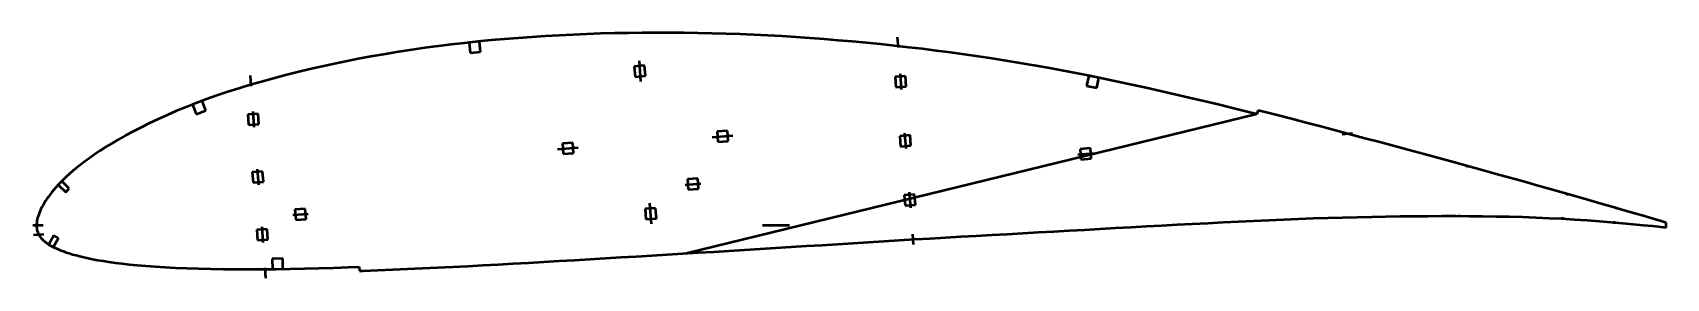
# Model space of a CAD drawing. Header units: metres. Extents: x -236 to 394, y -20 to 74.
import ezdxf

# ---------------------------------------------------------------- set-up
doc = ezdxf.new("R2010")
doc.units = ezdxf.units.M
for name, color, linetype, lineweight in [('FoilLayer', 1, 'Continuous', 50), ('StringerLayer', 1, 'Continuous', 50), ('SubLayer', 1, 'Continuous', 50)]:
    doc.layers.add(name, color=color, linetype=linetype, lineweight=lineweight)

msp = doc.modelspace()

# ---------------------------------------------------------------- linework, layer by layer
at = {"layer": 'FoilLayer'}
for p, q in [((-74.82, 69.52), (-79.92, 68.88)), ((-69.7, 70.11), (-74.82, 69.52)), ((-64.57, 70.66), (-69.7, 70.11)), ((-59.42, 71.16), (-64.57, 70.66)), ((-54.24, 71.61), (-59.42, 71.16)), ((-49.02, 72.03), (-54.24, 71.61)), ((-43.76, 72.4), (-49.02, 72.03)), ((-38.48, 72.74), (-43.76, 72.4)), ((-33.18, 73.04), (-38.48, 72.74)), ((-27.87, 73.3), (-33.18, 73.04)), ((-22.55, 73.52), (-27.87, 73.3)), ((-17.22, 73.71), (-22.55, 73.52)), ((-11.87, 73.85), (-17.22, 73.71)), ((-6.52, 73.96), (-11.87, 73.85)), ((-1.16, 74.03), (-6.52, 73.96)), ((4.2, 74.07), (-1.16, 74.03)), ((9.56, 74.07), (4.2, 74.07)), ((14.93, 74.02), (9.56, 74.07)), ((20.3, 73.94), (14.93, 74.02)), ((25.67, 73.83), (20.3, 73.94)), ((31.05, 73.67), (25.67, 73.83)), ((36.44, 73.48), (31.05, 73.67)), ((41.84, 73.25), (36.44, 73.48)), ((47.24, 72.98), (41.84, 73.25)), ((52.65, 72.68), (47.24, 72.98)), ((58.07, 72.34), (52.65, 72.68)), ((63.5, 71.97), (58.07, 72.34)), ((68.94, 71.57), (63.5, 71.97)), ((74.37, 71.13), (68.94, 71.57)), ((79.82, 70.65), (74.37, 71.13)), ((85.25, 70.15), (79.82, 70.65)), ((90.69, 69.61), (85.25, 70.15)), ((96.11, 69.04), (90.69, 69.61)), ((-114.97, 63.14), (-119.83, 62.15)), ((-110.06, 64.09), (-114.97, 63.14)), ((-105.11, 65), (-110.06, 64.09)), ((-100.13, 65.86), (-105.11, 65)), ((-95.11, 66.69), (-100.13, 65.86)), ((-90.07, 67.46), (-95.11, 66.69)), ((-85.01, 68.19), (-90.07, 67.46)), ((-79.92, 68.88), (-85.01, 68.19)), ((101.52, 68.44), (96.11, 69.04)), ((106.92, 67.81), (101.52, 68.44)), ((112.31, 67.14), (106.92, 67.81)), ((117.7, 66.43), (112.31, 67.14)), ((123.08, 65.69), (117.7, 66.43)), ((128.46, 64.92), (123.08, 65.69)), ((133.83, 64.11), (128.46, 64.92)), ((139.2, 63.27), (133.83, 64.11)), ((144.56, 62.39), (139.2, 63.27)), ((-138.8, 57.7), (-143.42, 56.48)), ((-134.13, 58.88), (-138.8, 57.7)), ((-129.42, 60.02), (-134.13, 58.88)), ((-124.65, 61.11), (-129.42, 60.02)), ((-119.83, 62.15), (-124.65, 61.11)), ((149.92, 61.47), (144.56, 62.39)), ((155.28, 60.52), (149.92, 61.47)), ((160.65, 59.52), (155.28, 60.52)), ((166.04, 58.5), (160.65, 59.52)), ((171.43, 57.43), (166.04, 58.5)), ((176.83, 56.34), (171.43, 57.43)), ((-161.02, 51.27), (-165.17, 49.87)), ((-156.77, 52.63), (-161.02, 51.27)), ((-152.43, 53.94), (-156.77, 52.63)), ((-147.97, 55.22), (-152.43, 53.94)), ((-143.42, 56.48), (-147.97, 55.22)), ((182.25, 55.2), (176.83, 56.34)), ((187.69, 54.03), (182.25, 55.2)), ((193.17, 52.81), (187.69, 54.03)), ((198.68, 51.57), (193.17, 52.81)), ((204.23, 50.3), (198.68, 51.57)), ((-177.01, 45.46), (-180.75, 43.93)), ((-173.16, 46.97), (-177.01, 45.46)), ((-169.21, 48.44), (-173.16, 46.97)), ((-165.17, 49.87), (-169.21, 48.44)), ((209.79, 49.01), (204.23, 50.3)), ((215.35, 47.7), (209.79, 49.01)), ((220.92, 46.38), (215.35, 47.7)), ((226.49, 45.02), (220.92, 46.38)), ((232.06, 43.64), (226.49, 45.02)), ((236.25, 44.14), (235.89, 42.69)), ((238.02, 43.7), (236.25, 44.14)), ((-191.24, 39.21), (-194.46, 37.62)), ((-187.87, 40.8), (-191.24, 39.21)), ((-184.37, 42.37), (-187.87, 40.8)), ((-180.75, 43.93), (-184.37, 42.37)), ((235.89, 42.69), (15.75, -10.89)), ((235.89, 42.69), (232.06, 43.64)), ((243.63, 42.28), (238.02, 43.7)), ((249.25, 40.85), (243.63, 42.28)), ((254.87, 39.4), (249.25, 40.85)), ((260.51, 37.93), (254.87, 39.4)), ((266.17, 36.43), (260.51, 37.93)), ((-203.17, 32.96), (-205.73, 31.46)), ((-200.43, 34.49), (-203.17, 32.96)), ((-197.53, 36.04), (-200.43, 34.49)), ((-194.46, 37.62), (-197.53, 36.04)), ((271.85, 34.92), (266.17, 36.43)), ((277.54, 33.4), (271.85, 34.92)), ((283.23, 31.88), (277.54, 33.4)), ((288.92, 30.34), (283.23, 31.88)), ((-214.38, 25.81), (-216.17, 24.5)), ((-212.44, 27.16), (-214.38, 25.81)), ((-210.36, 28.55), (-212.44, 27.16)), ((-208.12, 29.99), (-210.36, 28.55)), ((-205.73, 31.46), (-208.12, 29.99)), ((294.62, 28.8), (288.92, 30.34)), ((300.31, 27.25), (294.62, 28.8)), ((305.98, 25.71), (300.31, 27.25)), ((311.62, 24.17), (305.98, 25.71)), ((-222.07, 19.71), (-223.27, 18.6)), ((-220.76, 20.85), (-222.07, 19.71)), ((-219.35, 22.03), (-220.76, 20.85)), ((-217.82, 23.24), (-219.35, 22.03)), ((-216.17, 24.5), (-217.82, 23.24)), ((317.2, 22.64), (311.62, 24.17)), ((322.7, 21.14), (317.2, 22.64)), ((328.1, 19.66), (322.7, 21.14)), ((333.43, 18.19), (328.1, 19.66)), ((-228.82, 12.68), (-229.52, 11.79)), ((-228.07, 13.59), (-228.82, 12.68)), ((-227.26, 14.53), (-228.07, 13.59)), ((-226.37, 15.5), (-227.26, 14.53)), ((-225.42, 16.5), (-226.37, 15.5)), ((-224.39, 17.53), (-225.42, 16.5)), ((-223.27, 18.6), (-224.39, 17.53)), ((338.67, 16.73), (333.43, 18.19)), ((343.83, 15.26), (338.67, 16.73)), ((348.93, 13.82), (343.83, 15.26)), ((353.96, 12.43), (348.93, 13.82)), ((-232.67, 6.94), (-233.04, 6.22)), ((-232.24, 7.7), (-232.67, 6.94)), ((-231.78, 8.48), (-232.24, 7.7)), ((-231.29, 9.28), (-231.78, 8.48)), ((-230.75, 10.09), (-231.29, 9.28)), ((-230.16, 10.93), (-230.75, 10.09)), ((-229.52, 11.79), (-230.16, 10.93)), ((358.94, 11.02), (353.96, 12.43)), ((363.86, 9.6), (358.94, 11.02)), ((368.65, 8.23), (363.86, 9.6)), ((373.22, 6.9), (368.65, 8.23)), ((377.54, 5.66), (373.22, 6.9)), ((-234.73, 0.42), (-234.75, -0.18)), ((-234.68, 1.01), (-234.73, 0.42)), ((-234.6, 1.6), (-234.68, 1.01)), ((-234.49, 2.22), (-234.6, 1.6)), ((-234.34, 2.85), (-234.49, 2.22)), ((-234.16, 3.47), (-234.34, 2.85)), ((-233.93, 4.12), (-234.16, 3.47)), ((-233.67, 4.82), (-233.93, 4.12)), ((-233.37, 5.53), (-233.67, 4.82)), ((-233.04, 6.22), (-233.37, 5.53)), ((199.18, -0.13), (205.11, 0.18)), ((205.11, 0.18), (211.05, 0.48)), ((211.05, 0.48), (216.98, 0.78)), ((216.98, 0.78), (222.89, 1.09)), ((222.89, 1.09), (228.75, 1.38)), ((228.75, 1.38), (234.59, 1.66)), ((234.59, 1.66), (240.4, 1.92)), ((240.4, 1.92), (246.19, 2.16)), ((246.19, 2.16), (251.92, 2.4)), ((251.92, 2.4), (257.61, 2.61)), ((257.61, 2.61), (263.27, 2.79)), ((263.27, 2.79), (268.92, 2.95)), ((268.92, 2.95), (274.56, 3.09)), ((274.56, 3.09), (280.15, 3.23)), ((280.15, 3.23), (285.64, 3.36)), ((285.64, 3.36), (291.04, 3.44)), ((291.04, 3.44), (296.42, 3.47)), ((296.42, 3.47), (301.81, 3.49)), ((301.81, 3.49), (307.15, 3.52)), ((307.15, 3.52), (312.42, 3.51)), ((312.42, 3.51), (317.68, 3.45)), ((317.68, 3.45), (322.92, 3.38)), ((322.92, 3.38), (328.11, 3.35)), ((328.11, 3.35), (333.23, 3.27)), ((333.23, 3.27), (338.32, 3.12)), ((338.32, 3.12), (343.45, 2.92)), ((343.45, 2.92), (348.54, 2.73)), ((348.54, 2.73), (353.5, 2.51)), ((353.5, 2.51), (358.37, 2.21)), ((358.37, 2.21), (363.2, 1.87)), ((363.2, 1.87), (367.93, 1.5)), ((367.93, 1.5), (372.49, 1.14)), ((372.49, 1.14), (376.84, 0.76)), ((376.84, 0.76), (380.95, 0.38)), ((381.57, 4.51), (377.54, 5.66)), ((380.95, 0.38), (384.8, 0.02)), ((385.27, 3.42), (381.57, 4.51)), ((384.8, 0.02), (388.38, -0.34)), ((388.66, 2.4), (385.27, 3.42)), ((391.8, 1.49), (388.66, 2.4)), ((393.75, 0.89), (391.8, 1.49)), ((393.71, -0.91), (393.75, 0.89)), ((-234.75, -0.18), (-234.74, -0.69)), ((-234.74, -0.69), (-234.7, -1.22)), ((-234.7, -1.22), (-234.61, -1.74)), ((-234.61, -1.74), (-234.48, -2.27)), ((-234.48, -2.27), (-234.29, -2.8)), ((-234.29, -2.8), (-234.06, -3.33)), ((-234.06, -3.33), (-233.78, -3.85)), ((-233.78, -3.85), (-233.45, -4.37)), ((-233.45, -4.37), (-233.08, -4.87)), ((-233.08, -4.87), (-232.64, -5.37)), ((-232.64, -5.37), (-232.15, -5.86)), ((-232.15, -5.86), (-231.62, -6.33)), ((86.02, -6.55), (91.98, -6.19)), ((91.98, -6.19), (97.93, -5.83)), ((97.93, -5.83), (103.88, -5.48)), ((103.88, -5.48), (109.82, -5.13)), ((109.82, -5.13), (115.76, -4.78)), ((115.76, -4.78), (121.7, -4.44)), ((121.7, -4.44), (127.65, -4.11)), ((127.65, -4.11), (133.62, -3.78)), ((133.62, -3.78), (139.59, -3.45)), ((139.59, -3.45), (145.56, -3.11)), ((145.56, -3.11), (151.53, -2.77)), ((151.53, -2.77), (157.5, -2.43)), ((157.5, -2.43), (163.46, -2.09)), ((163.46, -2.09), (169.43, -1.77)), ((169.43, -1.77), (175.4, -1.44)), ((175.4, -1.44), (181.36, -1.11)), ((181.36, -1.11), (187.31, -0.77)), ((187.31, -0.77), (193.25, -0.44)), ((193.25, -0.44), (199.18, -0.13)), ((388.38, -0.34), (391.67, -0.68)), ((391.67, -0.68), (393.71, -0.91)), ((-231.62, -6.33), (-231.03, -6.8)), ((-231.03, -6.8), (-230.4, -7.26)), ((-230.4, -7.26), (-229.72, -7.69)), ((-229.72, -7.69), (-228.99, -8.12)), ((-228.99, -8.12), (-228.19, -8.53)), ((-228.19, -8.53), (-227.34, -8.93)), ((-227.34, -8.93), (-226.43, -9.33)), ((-226.43, -9.33), (-225.45, -9.72)), ((-225.45, -9.72), (-224.41, -10.1)), ((-224.41, -10.1), (-223.3, -10.49)), ((-223.3, -10.49), (-222.12, -10.87)), ((-222.12, -10.87), (-220.87, -11.26)), ((-220.87, -11.26), (-219.53, -11.63)), ((-219.53, -11.63), (-218.1, -12)), ((-218.1, -12), (-216.56, -12.37)), ((-216.56, -12.37), (-214.9, -12.73)), ((-15.4, -12.76), (-9.44, -12.4)), ((-9.44, -12.4), (-3.47, -12.04)), ((-3.47, -12.04), (2.5, -11.69)), ((2.5, -11.69), (8.46, -11.33)), ((8.46, -11.33), (14.43, -10.97)), ((14.43, -10.97), (20.4, -10.61)), ((20.4, -10.61), (26.37, -10.24)), ((26.37, -10.24), (32.34, -9.88)), ((32.34, -9.88), (38.31, -9.51)), ((38.31, -9.51), (44.28, -9.15)), ((44.28, -9.15), (50.25, -8.78)), ((50.25, -8.78), (56.22, -8.42)), ((56.22, -8.42), (62.19, -8.04)), ((62.19, -8.04), (68.15, -7.67)), ((68.15, -7.67), (74.11, -7.29)), ((74.11, -7.29), (80.07, -6.92)), ((80.07, -6.92), (86.02, -6.55)), ((-214.9, -12.73), (-213.12, -13.09)), ((-213.12, -13.09), (-211.19, -13.46)), ((-211.19, -13.46), (-209.12, -13.82)), ((-209.12, -13.82), (-206.88, -14.17)), ((-206.88, -14.17), (-204.47, -14.51)), ((-204.47, -14.51), (-201.85, -14.83)), ((-201.85, -14.83), (-199, -15.14)), ((-199, -15.14), (-195.91, -15.43)), ((-195.91, -15.43), (-192.57, -15.71)), ((-192.57, -15.71), (-188.99, -15.97)), ((-188.99, -15.97), (-185.17, -16.21)), ((-185.17, -16.21), (-181.11, -16.41)), ((-181.11, -16.41), (-176.8, -16.58)), ((-176.8, -16.58), (-172.28, -16.72)), ((-172.28, -16.72), (-167.57, -16.84)), ((-167.57, -16.84), (-162.72, -16.93)), ((-162.72, -16.93), (-157.76, -17)), ((-157.76, -17), (-152.71, -17.02)), ((-152.71, -17.02), (-147.56, -17)), ((-147.56, -17), (-142.29, -16.93)), ((-142.29, -16.93), (-136.91, -16.84)), ((-136.91, -16.84), (-131.45, -16.72)), ((-131.45, -16.72), (-125.91, -16.58)), ((-125.91, -16.58), (-120.3, -16.41)), ((-120.3, -16.41), (-114.62, -16.24)), ((-114.62, -16.24), (-110.3, -16.1)), ((-110.3, -16.1), (-110.25, -17.6)), ((-110.25, -17.6), (-108.86, -17.55)), ((-108.86, -17.55), (-103.14, -17.35)), ((-103.14, -17.35), (-97.41, -17.13)), ((-97.41, -17.13), (-91.66, -16.89)), ((-91.66, -16.89), (-85.88, -16.63)), ((-85.88, -16.63), (-80.08, -16.36)), ((-80.08, -16.36), (-74.25, -16.08)), ((-74.25, -16.08), (-68.43, -15.8)), ((-68.43, -15.8), (-62.61, -15.49)), ((-62.61, -15.49), (-56.78, -15.17)), ((-56.78, -15.17), (-50.92, -14.84)), ((-50.92, -14.84), (-45.04, -14.5)), ((-45.04, -14.5), (-39.13, -14.16)), ((-39.13, -14.16), (-33.22, -13.82)), ((-33.22, -13.82), (-27.29, -13.47)), ((-27.29, -13.47), (-21.35, -13.12)), ((-21.35, -13.12), (-15.4, -12.76))]:
    msp.add_line(p, q, dxfattribs=at)
at = {"layer": 'StringerLayer'}
for p, q in [((-64, 70.72), (-67.98, 70.3)), ((-67.98, 70.3), (-67.55, 66.32)), ((-63.58, 66.75), (-64, 70.72)), ((-67.55, 66.32), (-63.58, 66.75)), ((170.99, 57.52), (170.19, 53.6)), ((174.91, 56.73), (170.99, 57.52)), ((174.11, 52.81), (174.91, 56.73)), ((170.19, 53.6), (174.11, 52.81)), ((-170.85, 47.83), (-174.6, 46.43)), ((-174.6, 46.43), (-173.2, 42.68)), ((-169.45, 44.08), (-170.85, 47.83)), ((-173.2, 42.68), (-169.45, 44.08)), ((-225.02, 16.91), (-226.4, 15.46)), ((-226.4, 15.46), (-223.51, 12.7)), ((-222.13, 14.15), (-225.02, 16.91)), ((-223.51, 12.7), (-222.13, 14.15)), ((-228.07, -4.03), (-230.07, -7.49)), ((-228.33, -8.49), (-226.34, -5.03)), ((-226.34, -5.03), (-228.07, -4.03)), ((-230.07, -7.49), (-228.33, -8.49)), ((-139.84, -12.89), (-143.84, -12.96)), ((-143.84, -12.96), (-143.78, -16.96)), ((-143.78, -16.96), (-139.78, -16.89)), ((-139.78, -16.89), (-139.84, -12.89))]:
    msp.add_line(p, q, dxfattribs=at)
at = {"layer": 'SubLayer'}
for p, q in [((97.17, 72.41), (97.48, 68.42)), ((-2.42, 63.26), (-1.8, 55.28)), ((-152.42, 57.54), (-152.11, 53.55)), ((-0.27, 61.42), (-4.26, 61.11)), ((-4.26, 61.11), (-3.95, 57.13)), ((-3.95, 57.13), (0.04, 57.43)), ((0.04, 57.43), (-0.27, 61.42)), ((100.34, 57.38), (96.35, 57.07)), ((96.35, 57.07), (96.66, 53.08)), ((98.27, 58.22), (98.73, 52.24)), ((100.64, 53.39), (100.34, 57.38)), ((96.66, 53.08), (100.64, 53.39)), ((-149.29, 42.89), (-153.27, 42.58)), ((-153.27, 42.58), (-152.97, 38.59)), ((-152.97, 38.59), (-148.98, 38.9)), ((-151.36, 43.73), (-150.9, 37.75)), ((-148.98, 38.9), (-149.29, 42.89)), ((-27.98, 31.7), (-31.97, 31.4)), ((-27.68, 27.72), (-27.98, 31.7)), ((25.84, 33.84), (33.81, 34.45)), ((31.67, 36.29), (27.68, 35.99)), ((27.68, 35.99), (27.98, 32)), ((27.98, 32), (31.97, 32.31)), ((31.97, 32.31), (31.67, 36.29)), ((102.09, 34.6), (98.1, 34.29)), ((98.1, 34.29), (98.41, 30.3)), ((100.02, 35.44), (100.48, 29.46)), ((102.4, 30.61), (102.09, 34.6)), ((268.77, 35.06), (272.76, 35.36)), ((-33.81, 29.25), (-25.84, 29.86)), ((-31.97, 31.4), (-31.67, 27.41)), ((-31.67, 27.41), (-27.68, 27.72)), ((98.41, 30.3), (102.4, 30.61)), ((166.84, 27.21), (172.82, 27.67)), ((171.67, 29.59), (167.68, 29.29)), ((167.68, 29.29), (167.99, 25.3)), ((167.99, 25.3), (171.98, 25.6)), ((171.98, 25.6), (171.67, 29.59)), ((-147.58, 20.68), (-151.57, 20.37)), ((-151.57, 20.37), (-151.26, 16.38)), ((-149.65, 21.52), (-149.19, 15.54)), ((-147.27, 16.69), (-147.58, 20.68)), ((316.89, 22.21), (317.18, 23.17)), ((-151.26, 16.38), (-147.27, 16.69)), ((15.44, 15.56), (21.42, 16.03)), ((20.27, 17.94), (16.28, 17.64)), ((16.28, 17.64), (16.59, 13.65)), ((16.59, 13.65), (20.58, 13.95)), ((20.58, 13.95), (20.27, 17.94)), ((101.77, 12.66), (102.23, 6.68)), ((3.95, 6.58), (-0.04, 6.27)), ((2.42, 0.44), (1.8, 8.42)), ((4.26, 2.59), (3.95, 6.58)), ((103.84, 11.81), (99.86, 11.51)), ((99.86, 11.51), (100.16, 7.52)), ((100.16, 7.52), (104.15, 7.83)), ((104.15, 7.83), (103.84, 11.81)), ((355.43, 11.49), (355.73, 12.44)), ((374.66, 5.97), (374.98, 6.92)), ((-236.25, 0), (-232.25, 0)), ((-135.96, 3.92), (-129.98, 4.38)), ((-131.13, 6.29), (-135.12, 5.99)), ((-135.12, 5.99), (-134.81, 2)), ((-134.81, 2), (-130.82, 2.3)), ((-130.82, 2.3), (-131.13, 6.29)), ((-0.04, 6.27), (0.27, 2.28)), ((0.27, 2.28), (4.26, 2.59)), ((45.25, 0), (55.55, 0)), ((313.8, 3), (313.85, 4)), ((353.8, 2), (353.86, 2.99)), ((373.75, 0.53), (373.8, 1.53)), ((-235.9, -3.77), (-231.91, -3.47)), ((-145.87, -1.53), (-149.86, -1.84)), ((-149.86, -1.84), (-149.55, -5.82)), ((-149.55, -5.82), (-145.56, -5.52)), ((-147.94, -0.69), (-147.48, -6.67)), ((-145.56, -5.52), (-145.87, -1.53)), ((103.02, -3.53), (103.32, -7.52)), ((-146.72, -16.49), (-146.42, -20.48))]:
    msp.add_line(p, q, dxfattribs=at)

doc.saveas('drawing.dxf')
